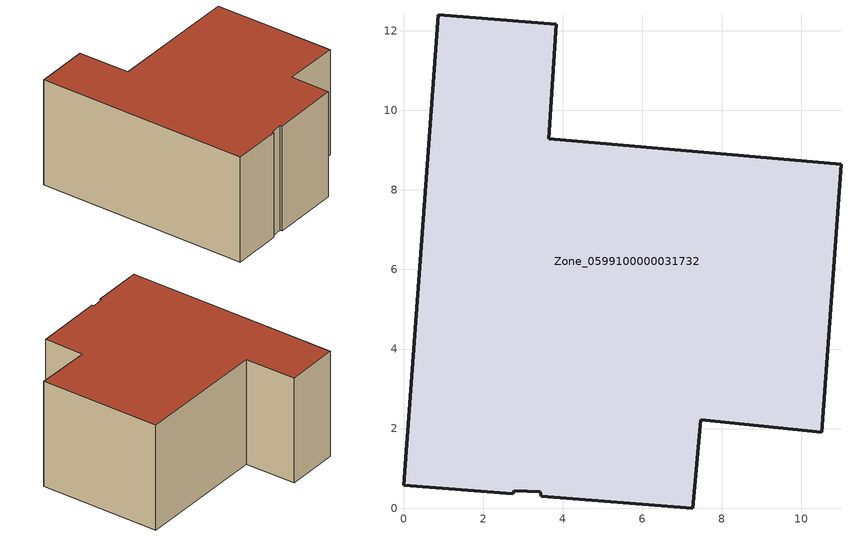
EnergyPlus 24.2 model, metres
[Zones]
Zone_0599100000031732
 floor ground (C_G): 2.75,0.36 0,0.57 0.87,12.4 3.84,12.16 3.65,9.29 11,8.65 10.52,1.91 7.47,2.22 7.27,0 3.46,0.3 3.44,0.41 2.79,0.43 z7.5
 wall outside (C_F): 0,0.57 2.75,0.36 2.79,0.43 3.44,0.41 3.46,0.3 7.27,0 7.47,2.22 10.52,1.91 11,8.65 3.65,9.29 3.84,12.16 0.87,12.4 0,0.57 z7.5:13.6
 roof outside (C_R): 3.44,0.41 3.46,0.3 7.27,0 7.47,2.22 10.52,1.91 11,8.65 3.65,9.29 3.84,12.16 0.87,12.4 0,0.57 2.75,0.36 2.79,0.43 z13.6
[BUILDING]
Pand.0599100000031732: North Axis=0; Terrain=City; Loads Convergence Tolerance Value=0.04; Temperature Convergence Tolerance Value=0.4; Solar Distribution=FullExterior; Maximum Number of Warmup Days=25; Minimum Number of Warmup Days=1
[Site:Location]
Rotterdam.The.Hague.AP_ZH_NLD Design_Conditions: Latitude=51.96; Longitude=4.45; Time Zone=1; Elevation=-4.5
[SITE:GROUNDTEMPERATURE:BUILDINGSURFACE]
18, 18, 18, 18, 18, 18, 18, 18, 18, 18, 18, 18
[MATERIAL] Thermal Absorptance=0.9; Solar Absorptance=0.7; Visible Absorptance=0.7
Name | Roughness | Thickness | Conductivity | Density | Specific Heat
G.TC.1946 | MediumSmooth | 0.15 | 1 | 540 | 1210
F.TC.1946 | Rough | 0.3 | 0.857143 | 1920 | 840
R.TC.1946 | MediumRough | 0.2 | 0.909091 | 1500 | 1000
[CONSTRUCTION]
C_G: G.TC.1946
C_F: F.TC.1946
C_R: R.TC.1946
[ZONE]
Zone_0599100000031732: Type=1; Multiplier=1; Ceiling Height=Autocalculate; Volume=Autocalculate; Floor Area=autocalculate; Part of Total Floor Area=Yes
[ZONEINFILTRATION:DESIGNFLOWRATE]
Infil_Zone_0599100000031732: Zone or ZoneList or Space or SpaceList=Zone_0599100000031732; Schedule=AlwaysOn; Design Flow Rate Calculation Method=Flow/Area; Flow Rate per Floor Area=0.003; Constant Term Coefficient=1; Temperature Term Coefficient=0; Velocity Term Coefficient=0; Velocity Squared Term Coefficient=0
[HVACTEMPLATE:ZONE:IDEALLOADSAIRSYSTEM]
Zone_0599100000031732: Maximum Heating Supply Air Temperature=50; Minimum Cooling Supply Air Temperature=13; Maximum Heating Supply Air Humidity Ratio=0.0156; Minimum Cooling Supply Air Humidity Ratio=0.0077; Heating Limit=NoLimit; Cooling Limit=NoLimit; Dehumidification Control Type=ConstantSensibleHeatRatio; Cooling Sensible Heat Ratio=0.7; Dehumidification Setpoint=60; Humidification Control Type=None; Humidification Setpoint=30; Outdoor Air Method=None; Outdoor Air Flow Rate per Person=0.00944; Outdoor Air Flow Rate per Zone Floor Area=0; Outdoor Air Flow Rate per Zone=0; Demand Controlled Ventilation Type=None; Outdoor Air Economizer Type=NoEconomizer; Heat Recovery Type=None; Sensible Heat Recovery Effectiveness=0.7; Latent Heat Recovery Effectiveness=0.65
[ZONECONTROL:THERMOSTAT]
ThermostatControl_Zone_0599100000031732: Zone or ZoneList=Zone_0599100000031732; Control Type Schedule=DualSetpointControlType; Control 1=Thermostat_Zone_0599100000031732; Temperature Difference Between Cutout And Setpoint=0
[THERMOSTATSETPOINT:DUALSETPOINT]
Thermostat_Zone_0599100000031732: Heating Setpoint Temperature Schedule=HeatingSetpoint_Zone_0599100000031732; Cooling Setpoint Temperature Schedule=CoolingSetpoint_Zone_0599100000031732
[SCHEDULE:COMPACT]
HeatingSetpoint_Zone_0599100000031732: Through: 12/31, For: AllDays, Until: 24:00, 21
CoolingSetpoint_Zone_0599100000031732: Through: 12/31, For: AllDays, Until: 24:00, 24
DualSetpointControlType: Through: 12/31, For: AllDays, Until: 24:00, 4
AlwaysOn: Through: 12/31, For: AllDays, Until: 24:00, 1
